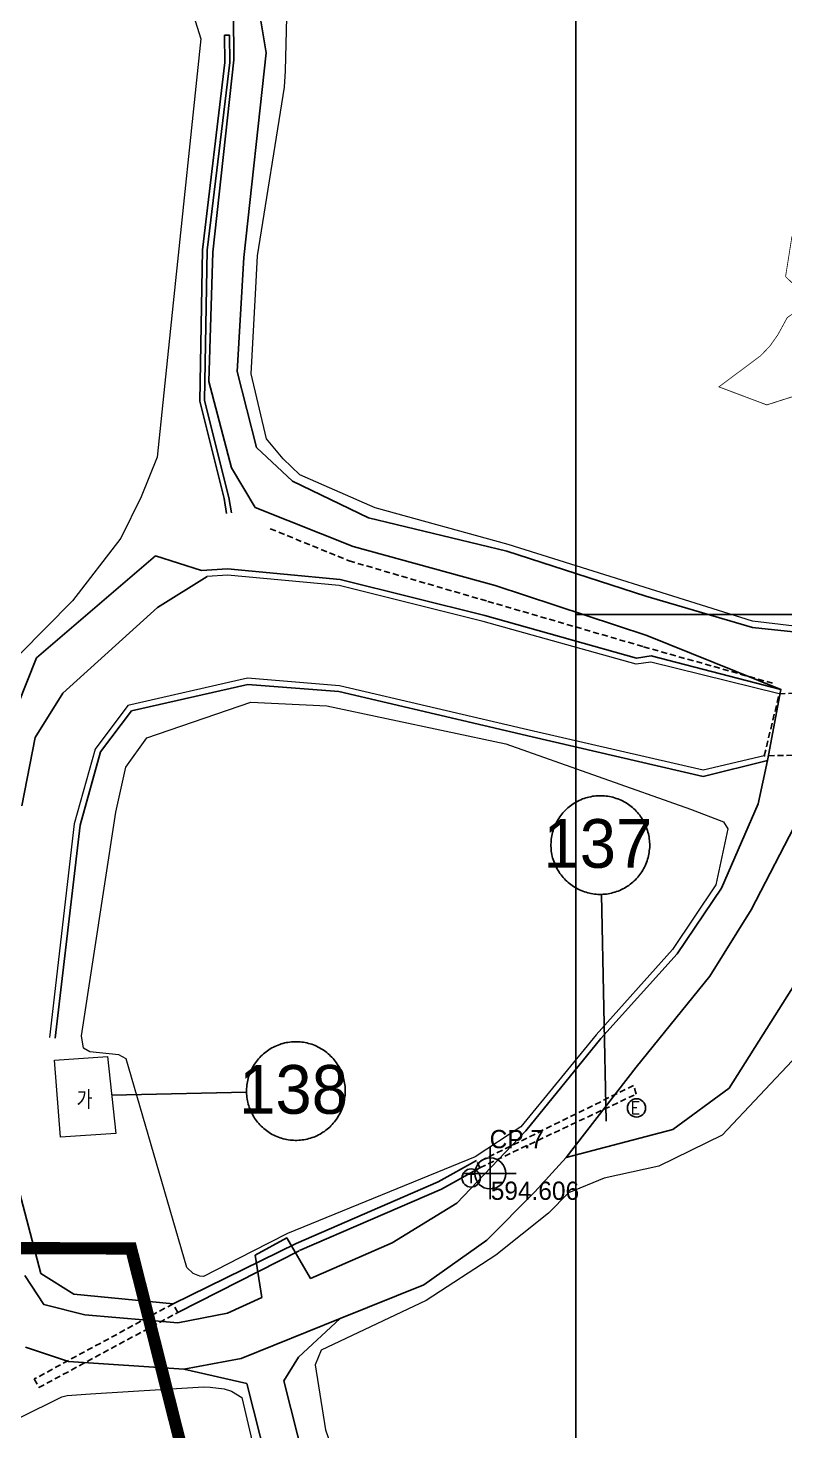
# Model space of a CAD drawing. Extents: x 296690 to 298491, y 586647 to 587790.
# Drawn here: x 297014.8 to 297076.9, y 586983 to 587098.1 of the extents above; entities that cross this region are included whole.
import ezdxf
from ezdxf.enums import TextEntityAlignment as Align

# ---------------------------------------------------------------- set-up
doc = ezdxf.new("R2010")
doc.units = 0
doc.header["$MEASUREMENT"] = 0
doc.set_wipeout_variables(frame=1)
doc.linetypes.add('DASHED', pattern=[0.75, 0.5, -0.25])
doc.linetypes.add('PHANTOM2', pattern=[1.25, 0.625, -0.125, 0.125, -0.125, 0.125, -0.125])
for name, color, linetype in [('_0넘버링', 7, 'Continuous'), ('_조사구역', 6, 'Continuous'), ('가드레일', 114, 'Continuous'), ('기준점', 1, 'Continuous'), ('도로_비포장', 27, 'Continuous'), ('도로_콘크리트', 7, 'Continuous'), ('석축_상단', 25, 'SUKCHUK'), ('수로(관)', 144, 'DASHED'), ('수로(박스)', 5, 'DASHED'), ('수로(유형)', 144, 'Continuous'), ('전력주', 2, 'Continuous'), ('지형_상단', 7, 'SUNGJEULTO'), ('지형_하단', 7, 'Continuous'), ('통신주', 2, 'Continuous'), ('현황 텍스트', 7, 'Continuous')]:
    doc.layers.add(name, color=color, linetype=linetype)
for name, color, linetype, lineweight in [('건물', 7, 'Continuous', 20), ('밭', 3, 'Continuous', 18), ('석축_하단', 30, 'Continuous', 18)]:
    doc.layers.add(name, color=color, linetype=linetype, lineweight=lineweight)
doc.styles.add('GHS', font='simplex.shx', dxfattribs={"bigfont": 'ngsw.shx'})
doc.styles.add('JKS_FONT', font='', dxfattribs={"height": 1.5})
doc.styles.add('sks-ghs', font='romans.shx', dxfattribs={"bigfont": 'ghs.shx'})
doc.styles.get('JKS_FONT').set_extended_font_data('Expo M')
doc.linetypes.add('SUKCHUK', pattern='A,1,["V",sks-ghs,S=0.5,R=0,X=0.5,Y=0],0.25,["V",sks-ghs,S=0.5,R=0,X=0.5,Y=0],0.25,["V",sks-ghs,S=0.5,R=0,X=0.5,Y=0],1', length=2.5)
doc.linetypes.add('SUNGJEULTO', pattern='A,0.25,["|",sks-ghs,S=0.3,R=0,X=0.5,Y=0.1],0.55,["|",sks-ghs,S=0.15,R=0,X=0.5,Y=0.05],0.25', length=1.05)

# ---------------------------------------------------------------- blocks, each defined once
blk = doc.blocks.new('통신주')
at = {"layer": '통신주', "flags": 128}
for points in [[(-0.37, 0.31), (0.35, 0.31)], [(0, 0.31), (0, -0.42)]]:
    blk.add_lwpolyline(points, dxfattribs=at)
at = {"layer": '통신주'}
blk.add_circle((0, 0), 0.75, dxfattribs=at)
blk = doc.blocks.new('전력주')
at = {"layer": '전력주'}
blk.add_circle((0, 0), 0.75, dxfattribs=at)
at = {"layer": '전력주', "style": 'GHS'}
blk.add_text('E', height=1, rotation=359.9995, dxfattribs=at).set_placement((-0.5, -0.48))
blk = doc.blocks.new('기준점')
at = {"layer": '기준점', "linetype": 'Continuous'}
for p, q in [((0, -2.12), (0, 2.12)), ((-2.12, 0), (2.12, 0))]:
    blk.add_line(p, q, dxfattribs=at)
blk.add_circle((0, 0), 1.27, dxfattribs=at)

msp = doc.modelspace()

# ---------------------------------------------------------------- linework, layer by layer
for points in [[(297059.73, 587049.97), (297059.73, 587324.97), (297509.73, 587324.97), (297509.73, 587049.97), (297059.73, 587049.97)], [(297059.73, 586774.97), (297059.73, 587049.97), (297509.73, 587049.97), (297509.73, 586774.97), (297059.73, 586774.97)]]:
    msp.add_lwpolyline(points)
at = {"layer": '_0넘버링', "linetype": 'Continuous'}
for p, q in [((297062.22, 587008.38), (297061.82, 587027)), ((297021.63, 587010.53), (297032.7, 587010.77))]:
    msp.add_line(p, q, dxfattribs=at)
for points in [[(297057.68, 587030.96), (297057.68, 587031.1), (297057.69, 587031.25), (297057.69, 587031.39), (297057.71, 587031.53), (297057.73, 587031.67), (297057.75, 587031.81), (297057.78, 587031.95), (297057.81, 587032.08), (297057.85, 587032.22), (297057.9, 587032.35), (297057.94, 587032.49), (297058, 587032.62), (297058.05, 587032.75), (297058.11, 587032.87), (297058.18, 587033), (297058.25, 587033.12), (297058.33, 587033.24), (297058.4, 587033.36), (297058.49, 587033.47), (297058.57, 587033.59), (297058.66, 587033.7), (297058.76, 587033.8), (297058.86, 587033.9), (297058.96, 587034), (297059.06, 587034.1), (297059.17, 587034.19), (297059.28, 587034.28), (297059.39, 587034.36), (297059.51, 587034.44), (297059.63, 587034.51), (297059.75, 587034.58), (297059.88, 587034.65), (297060, 587034.71), (297060.13, 587034.77), (297060.26, 587034.83), (297060.4, 587034.87), (297060.53, 587034.92), (297060.67, 587034.96), (297060.8, 587034.99), (297060.94, 587035.02), (297061.08, 587035.05), (297061.22, 587035.07), (297061.36, 587035.08), (297061.5, 587035.09), (297061.64, 587035.1), (297061.79, 587035.1), (297061.93, 587035.1), (297062.07, 587035.09), (297062.21, 587035.07), (297062.35, 587035.05), (297062.49, 587035.03), (297062.63, 587035), (297062.76, 587034.97), (297062.9, 587034.93), (297063.03, 587034.88), (297063.17, 587034.84), (297063.3, 587034.78), (297063.43, 587034.73), (297063.56, 587034.67), (297063.68, 587034.6), (297063.8, 587034.53), (297063.92, 587034.46), (297064.04, 587034.38), (297064.16, 587034.29), (297064.27, 587034.21), (297064.38, 587034.12), (297064.48, 587034.02), (297064.58, 587033.93), (297064.68, 587033.82), (297064.78, 587033.72), (297064.87, 587033.61), (297064.96, 587033.5), (297065.04, 587033.39), (297065.12, 587033.27), (297065.19, 587033.15), (297065.27, 587033.03), (297065.33, 587032.9), (297065.39, 587032.78), (297065.45, 587032.65), (297065.51, 587032.52), (297065.56, 587032.38), (297065.6, 587032.25), (297065.64, 587032.11), (297065.67, 587031.98), (297065.7, 587031.84), (297065.73, 587031.7), (297065.75, 587031.56), (297065.76, 587031.42), (297065.77, 587031.28), (297065.78, 587031.14), (297065.78, 587031), (297065.78, 587030.85), (297065.77, 587030.71), (297065.75, 587030.57), (297065.73, 587030.43), (297065.71, 587030.29), (297065.68, 587030.15), (297065.65, 587030.02), (297065.61, 587029.88), (297065.57, 587029.75), (297065.52, 587029.61), (297065.47, 587029.48), (297065.41, 587029.35), (297065.35, 587029.23), (297065.28, 587029.1), (297065.21, 587028.98), (297065.14, 587028.86), (297065.06, 587028.74), (297064.98, 587028.63), (297064.89, 587028.51), (297064.8, 587028.41), (297064.7, 587028.3), (297064.61, 587028.2), (297064.5, 587028.1), (297064.4, 587028), (297064.29, 587027.91), (297064.18, 587027.83), (297064.07, 587027.74), (297063.95, 587027.66), (297063.83, 587027.59), (297063.71, 587027.52), (297063.58, 587027.45), (297063.46, 587027.39), (297063.33, 587027.33), (297063.2, 587027.27), (297063.06, 587027.23), (297062.93, 587027.18), (297062.79, 587027.14), (297062.66, 587027.11), (297062.52, 587027.08), (297062.38, 587027.05), (297062.24, 587027.03), (297062.1, 587027.02), (297061.96, 587027.01), (297061.82, 587027), (297061.68, 587027), (297061.53, 587027), (297061.39, 587027.01), (297061.25, 587027.03), (297061.11, 587027.05), (297060.97, 587027.07), (297060.84, 587027.1), (297060.7, 587027.13), (297060.56, 587027.17), (297060.43, 587027.22), (297060.29, 587027.26), (297060.16, 587027.32), (297060.03, 587027.37), (297059.91, 587027.43), (297059.78, 587027.5), (297059.66, 587027.57), (297059.54, 587027.64), (297059.42, 587027.72), (297059.31, 587027.81), (297059.19, 587027.89), (297059.09, 587027.98), (297058.98, 587028.08), (297058.88, 587028.17), (297058.78, 587028.28), (297058.68, 587028.38), (297058.59, 587028.49), (297058.51, 587028.6), (297058.42, 587028.71), (297058.34, 587028.83), (297058.27, 587028.95), (297058.2, 587029.07), (297058.13, 587029.2), (297058.07, 587029.32), (297058.01, 587029.45), (297057.96, 587029.58), (297057.91, 587029.72), (297057.86, 587029.85), (297057.82, 587029.99), (297057.79, 587030.12), (297057.76, 587030.26), (297057.73, 587030.4), (297057.71, 587030.54), (297057.7, 587030.68), (297057.69, 587030.82), (297057.68, 587030.96)], [(297032.7, 587010.77), (297032.7, 587010.91), (297032.71, 587011.05), (297032.72, 587011.19), (297032.73, 587011.33), (297032.75, 587011.47), (297032.77, 587011.61), (297032.8, 587011.75), (297032.84, 587011.89), (297032.87, 587012.02), (297032.92, 587012.16), (297032.97, 587012.29), (297033.02, 587012.42), (297033.07, 587012.55), (297033.14, 587012.68), (297033.2, 587012.8), (297033.27, 587012.93), (297033.35, 587013.05), (297033.43, 587013.16), (297033.51, 587013.28), (297033.59, 587013.39), (297033.68, 587013.5), (297033.78, 587013.6), (297033.88, 587013.71), (297033.98, 587013.8), (297034.08, 587013.9), (297034.19, 587013.99), (297034.3, 587014.08), (297034.42, 587014.16), (297034.53, 587014.24), (297034.65, 587014.32), (297034.77, 587014.39), (297034.9, 587014.45), (297035.03, 587014.52), (297035.15, 587014.57), (297035.29, 587014.63), (297035.42, 587014.68), (297035.55, 587014.72), (297035.69, 587014.76), (297035.83, 587014.8), (297035.96, 587014.83), (297036.1, 587014.85), (297036.24, 587014.87), (297036.38, 587014.89), (297036.52, 587014.9), (297036.67, 587014.9), (297036.81, 587014.9), (297036.95, 587014.9), (297037.09, 587014.89), (297037.23, 587014.87), (297037.37, 587014.86), (297037.51, 587014.83), (297037.65, 587014.8), (297037.78, 587014.77), (297037.92, 587014.73), (297038.06, 587014.69), (297038.19, 587014.64), (297038.32, 587014.59), (297038.45, 587014.53), (297038.58, 587014.47), (297038.7, 587014.4), (297038.82, 587014.33), (297038.94, 587014.26), (297039.06, 587014.18), (297039.18, 587014.1), (297039.29, 587014.01), (297039.4, 587013.92), (297039.5, 587013.83), (297039.6, 587013.73), (297039.7, 587013.63), (297039.8, 587013.52), (297039.89, 587013.41), (297039.98, 587013.3), (297040.06, 587013.19), (297040.14, 587013.07), (297040.22, 587012.95), (297040.29, 587012.83), (297040.35, 587012.71), (297040.42, 587012.58), (297040.47, 587012.45), (297040.53, 587012.32), (297040.58, 587012.19), (297040.62, 587012.05), (297040.66, 587011.92), (297040.69, 587011.78), (297040.72, 587011.64), (297040.75, 587011.5), (297040.77, 587011.36), (297040.79, 587011.22), (297040.8, 587011.08), (297040.8, 587010.94), (297040.8, 587010.8), (297040.8, 587010.66), (297040.79, 587010.52), (297040.77, 587010.38), (297040.75, 587010.24), (297040.73, 587010.1), (297040.7, 587009.96), (297040.67, 587009.82), (297040.63, 587009.68), (297040.59, 587009.55), (297040.54, 587009.42), (297040.49, 587009.29), (297040.43, 587009.16), (297040.37, 587009.03), (297040.3, 587008.9), (297040.23, 587008.78), (297040.16, 587008.66), (297040.08, 587008.54), (297040, 587008.43), (297039.91, 587008.32), (297039.82, 587008.21), (297039.73, 587008.1), (297039.63, 587008), (297039.53, 587007.9), (297039.42, 587007.81), (297039.31, 587007.72), (297039.2, 587007.63), (297039.09, 587007.54), (297038.97, 587007.47), (297038.85, 587007.39), (297038.73, 587007.32), (297038.61, 587007.25), (297038.48, 587007.19), (297038.35, 587007.13), (297038.22, 587007.08), (297038.09, 587007.03), (297037.95, 587006.98), (297037.82, 587006.95), (297037.68, 587006.91), (297037.54, 587006.88), (297037.4, 587006.86), (297037.26, 587006.84), (297037.12, 587006.82), (297036.98, 587006.81), (297036.84, 587006.8), (297036.7, 587006.8), (297036.56, 587006.81), (297036.42, 587006.82), (297036.27, 587006.83), (297036.13, 587006.85), (297036, 587006.87), (297035.86, 587006.9), (297035.72, 587006.94), (297035.58, 587006.98), (297035.45, 587007.02), (297035.32, 587007.07), (297035.18, 587007.12), (297035.06, 587007.18), (297034.93, 587007.24), (297034.8, 587007.3), (297034.68, 587007.37), (297034.56, 587007.45), (297034.44, 587007.53), (297034.33, 587007.61), (297034.22, 587007.7), (297034.11, 587007.79), (297034, 587007.88), (297033.9, 587007.98), (297033.8, 587008.08), (297033.71, 587008.18), (297033.61, 587008.29), (297033.53, 587008.4), (297033.44, 587008.52), (297033.36, 587008.63), (297033.29, 587008.75), (297033.22, 587008.88), (297033.15, 587009), (297033.09, 587009.13), (297033.03, 587009.26), (297032.98, 587009.39), (297032.93, 587009.52), (297032.88, 587009.65), (297032.84, 587009.79), (297032.81, 587009.93), (297032.78, 587010.06), (297032.75, 587010.2), (297032.73, 587010.34), (297032.72, 587010.48), (297032.71, 587010.63), (297032.7, 587010.77)]]:
    msp.add_lwpolyline(points, dxfattribs=at)
at = {"layer": '_조사구역', "color": 1, "linetype": 'PHANTOM2', "ltscale": 10, "const_width": 1, "flags": 128}
msp.add_lwpolyline([(296888.84, 587577.29), (296916.15, 587564.87), (296917.16, 587546.98), (296944.06, 587499.88), (296962.64, 587506.35), (296964.44, 587470.58), (296997.02, 587434.8), (296987.35, 587416.46), (297013.51, 587382.87), (297017.84, 587370.08), (297028.94, 587352.6), (297029.92, 587342.81), (297037.31, 587334.59), (297040.56, 587314.96), (297070.47, 587308.46), (297100.62, 587240.51), (296816.88, 587204.01), (296810.03, 587153.67), (296842.85, 587123.71), (296813.17, 587102.47), (296801.87, 587080.63), (296792.42, 587066.55), (296780.99, 587053.96), (296729.3, 587013.64), (296789.94, 586992.35), (296824.61, 587004.26), (296850.23, 586942.24), (296893.72, 586957.02), (296943.19, 587021.67), (296972.09, 586999.95), (296987, 586998.05), (297023.23, 586997.93), (297046.89, 586904.34), (297072.38, 586919.28), (297092.13, 586914.81), (297140.05, 586929.39), (297161.26, 587039.31), (297169.67, 587043.4), (297143.69, 587095.58), (297202.29, 587171.68), (297208.17, 587171.56), (297223.3, 587185.23), (297231.66, 587208.89), (297261.64, 587209.69), (297274.46, 587204.56), (297288.68, 587207.29), (297312.55, 587205.4), (297330.39, 587243.47), (297352.25, 587274.95), (297366.21, 587284.27), (297417.02, 587287.72), (297445.1, 587268.3), (297503.61, 587227.81), (297523.96, 587277.06), (297579.61, 587285.31), (297639.29, 587334.83), (297716.69, 587369.95), (297740.28, 587286.16), (297825.46, 587201.84), (297873.06, 587112.59), (297985.44, 587163.71), (298083.12, 587194.83), (298077.66, 587264.11), (298068.85, 587288.67), (298075.49, 587302.92), (298064.34, 587344.33), (298031.59, 587377.11), (298044.64, 587441.82), (298042.94, 587499.78), (298028.92, 587538.45), (298039.34, 587564.95), (298043.46, 587576.46), (298029.63, 587619.83), (298018.44, 587640.96), (298021.43, 587663.04), (298018.74, 587675.87), (298016.58, 587686.14), (298003.66, 587699.07), (297992.44, 587709.1), (297988.83, 587725.13), (297944.08, 587728.99), (297800.52, 587643.82), (297772.38, 587662.14), (297757.38, 587592.19), (297693.21, 587575.36), (297656.54, 587574.02), (297572.22, 587570.95), (297613.4, 587635.68), (297629.04, 587661.26), (297639.97, 587676.97), (297661.05, 587707.24), (297598.57, 587775.35), (297577.8, 587771.53), (297529.25, 587759.19), (297490.27, 587737.05), (297479.32, 587721.33), (297454.97, 587717.47), (297250.91, 587692.79), (297212.29, 587661.66), (297187.56, 587688.51), (297176.05, 587696.22), (297149.46, 587697.29), (297117.93, 587719.01), (297086.05, 587732.64), (297066.45, 587740.82), (297055.85, 587761.22), (297045.64, 587752.78), (296998.56, 587747.18), (296975.92, 587745.76), (296966.62, 587742.51), (296946.71, 587733.47), (296916.68, 587715.59), (296875.89, 587729.39), (296872.69, 587730.05), (296872.4, 587730.11), (296864.88, 587731.65), (296743.31, 587733.69), (296691.62, 587698.85), (296718.09, 587653.84), (296730.15, 587649.14), (296737.49, 587637.8), (296758.71, 587639.51), (296767.47, 587630.15), (296786.92, 587626.97), (296789.39, 587586.73), (296810.55, 587586.52), (296815.91, 587576.91), (296842.39, 587563.91), (296888.84, 587577.29)], dxfattribs=at)
at = {"layer": '가드레일', "linetype": 'DASHED'}
for p, q in [((297034.65, 587057.02), (297041.11, 587054.38)), ((297041.11, 587054.38), (297052.5, 587051.05)), ((297052.5, 587051.05), (297065.28, 587047.33)), ((297065.28, 587047.33), (297075.97, 587044.3))]:
    msp.add_line(p, q, dxfattribs=at)
at = {"layer": '건물'}
msp.add_lwpolyline([(297021.97, 587007.36), (297017.43, 587007.06), (297016.94, 587013.39), (297021.3, 587013.7), (297021.97, 587007.36)], dxfattribs=at)
at = {"layer": '도로_비포장'}
for p, q in [((297040.37, 586992.18), (297036.96, 586989.02)), ((297036.96, 586989.02), (297035.77, 586987.06)), ((297032.73, 586986.84), (297027.56, 586988.02)), ((297037.55, 586967.87), (297032.73, 586986.84)), ((297035.77, 586987.06), (297040.44, 586968.67))]:
    msp.add_line(p, q, dxfattribs=at)
at = {"layer": '도로_콘크리트'}
for points in [[(297014.51, 586995.7), (297016.06, 586993.34), (297019.44, 586992.48), (297027.05, 586991.83), (297031.14, 586992.62), (297033.95, 586993.91), (297033.4, 586997.37), (297036, 586998.8), (297037.96, 586995.47), (297044.65, 586998.39), (297049.96, 587001.66), (297055.62, 587007.59), (297061.76, 587015.16), (297068.04, 587022.12), (297071.66, 587027.5), (297074.67, 587034.42), (297075.46, 587038), (297076.55, 587043.83), (297065.56, 587048.24), (297053.1, 587052.36), (297041.44, 587055.56), (297033.42, 587058.77), (297031.48, 587062.01), (297029.61, 587069.1), (297029.94, 587079.72), (297031.67, 587095.5), (297031.64, 587099.31)], [(297136.09, 587062.54), (297132.33, 587059.74), (297129.56, 587058.07), (297126.09, 587055.88), (297124.69, 587055.13), (297121.27, 587053.54), (297119.85, 587052.98), (297117.87, 587052.38), (297115.78, 587052.05), (297112.53, 587051.96), (297105.3, 587052.33), (297095.74, 587052.48), (297087.91, 587051.39), (297077.58, 587048.55), (297074.22, 587048.9), (297065.47, 587051.49), (297054.07, 587055.16), (297042.72, 587057.92), (297036.47, 587060.93), (297033.53, 587063.67), (297031.94, 587069.92), (297032.48, 587079.27), (297034.31, 587096.08), (297033.71, 587099.7)], [(297027.56, 586988.02), (297032.26, 586988.91), (297040.37, 586992.18), (297047.24, 586994.96), (297052.41, 586998.62), (297056.37, 587002.58), (297058.94, 587005.39), (297064.67, 587012.82), (297070.71, 587020.28), (297074.12, 587025.73), (297078.02, 587033.28), (297080.17, 587038.2), (297081.62, 587043.91)], [(297027.56, 586988.02), (297018.1, 586988.65), (297014.56, 586989.82)]]:
    msp.add_lwpolyline(points, dxfattribs=at)
at = {"layer": '밭'}
for points in [[(297027.26, 587102.64), (297028.96, 587097.23), (297026.68, 587075.56), (297025.38, 587062.88), (297024.06, 587059.62), (297022.4, 587056.23), (297018.43, 587051.09), (297014.08, 587046.68)], [(297135.6, 587062.89), (297128.98, 587058.47), (297119.55, 587053.45), (297115.14, 587052.57), (297095.66, 587053.02), (297087.68, 587051.87), (297079.71, 587049.46), (297077.66, 587049.03), (297074.22, 587049.42), (297054.18, 587055.71), (297043.26, 587058.73), (297037.08, 587061.44), (297035.7, 587062.76), (297034.34, 587064.39), (297033.07, 587069.72), (297033.44, 587076.27), (297033.61, 587079.42), (297035.81, 587093.25), (297035.91, 587094.6), (297036.06, 587101.23)], [(297033.15, 586997.68), (297029.17, 586995.63), (297028.87, 586995.66), (297028.31, 586995.87), (297027.81, 586996.38), (297022.83, 587013.5), (297022.21, 587013.83), (297019.84, 587014.08), (297019.33, 587014.37), (297019.17, 587015.39), (297021.98, 587033.74), (297022.79, 587037.44), (297024.51, 587039.84), (297033.06, 587042.77), (297039.29, 587042.47), (297053.99, 587039.35), (297069.13, 587034), (297071.85, 587032.96), (297072.2, 587032.37), (297071.21, 587027.78), (297067.66, 587022.48), (297061.38, 587015.47), (297055.21, 587007.93), (297051.46, 587005.46), (297036.06, 586999.17), (297033.15, 586997.68)], [(297077.91, 587013.8), (297071.74, 587007.22), (297066.52, 587004.7), (297062.05, 587003.69), (297059.11, 587002.51), (297057.48, 587000.84), (297053.15, 586997.37), (297047.45, 586993.66), (297038.83, 586989.57), (297038.33, 586988.39), (297039.18, 586983.04), (297049.07, 586954.58)], [(296986.48, 586970.35), (297017.55, 586985.75), (297017.98, 586985.86), (297019.91, 586986), (297029.16, 586986.56), (297029.72, 586986.55), (297030.87, 586986.41), (297031.48, 586986.23), (297032.31, 586985.7), (297037.08, 586965.41), (297042.67, 586948.49), (297046.42, 586936.94), (297046.02, 586934.3), (297045.66, 586933.78), (297044.12, 586933), (297041.43, 586932.46), (297031.34, 586931.64), (297014.53, 586927.69)]]:
    msp.add_lwpolyline(points, dxfattribs=at)
at = {"layer": '석축_상단'}
for p, q in [((297031.15, 587053.71), (297029.01, 587053.58)), ((297029.01, 587053.58), (297029.43, 587053.6)), ((297040.39, 587052.84), (297031.15, 587053.71)), ((297052.25, 587049.88), (297040.39, 587052.84)), ((297064.69, 587046.4), (297052.25, 587049.88)), ((297065.91, 587046.58), (297064.69, 587046.4)), ((297076.55, 587043.83), (297065.91, 587046.58)), ((297023.25, 587042.06), (297032.81, 587044.24)), ((297032.81, 587044.24), (297040.27, 587043.64)), ((297040.27, 587043.64), (297056.15, 587039.92)), ((297020.73, 587038.71), (297023.25, 587042.06)), ((297056.15, 587039.92), (297070.17, 587036.68)), ((297019.06, 587032.69), (297020.73, 587038.71)), ((297070.17, 587036.68), (297075.46, 587038)), ((297017.01, 587015.19), (297019.06, 587032.69))]:
    msp.add_line(p, q, dxfattribs=at)
at = {"layer": '석축_하단'}
for p, q in [((297031.14, 587053.2), (297029.46, 587053.1)), ((297040.3, 587052.35), (297031.14, 587053.2)), ((297052.12, 587049.4), (297040.3, 587052.35)), ((297064.66, 587045.89), (297052.12, 587049.4)), ((297065.88, 587046.07), (297064.66, 587045.89)), ((297076.41, 587043.45), (297065.88, 587046.07)), ((297032.78, 587044.74), (297022.96, 587042.5)), ((297040.34, 587044.13), (297032.78, 587044.74)), ((297056.26, 587040.41), (297040.34, 587044.13)), ((297022.96, 587042.5), (297020.27, 587038.93)), ((297070.16, 587037.19), (297056.26, 587040.41)), ((297020.27, 587038.93), (297018.57, 587032.78)), ((297075.18, 587038.38), (297070.16, 587037.19)), ((297018.57, 587032.78), (297016.52, 587015.24))]:
    msp.add_line(p, q, dxfattribs=at)
at = {"layer": '수로(관)'}
msp.add_lwpolyline([(297026.67, 586993.38), (297015.28, 586987.22), (297015.66, 586986.51), (297027.05, 586992.67), (297026.67, 586993.38)], dxfattribs=at)
at = {"layer": '수로(박스)'}
for points in [[(297080.51, 587038.46), (297075.18, 587038.38), (297076.41, 587043.45), (297081.71, 587043.72), (297080.51, 587038.46)], [(297064.67, 587010.6), (297064.45, 587011.31), (297051.65, 587004.99), (297051.85, 587004.56), (297064.67, 587010.6)]]:
    msp.add_lwpolyline(points, dxfattribs=at)
at = {"layer": '수로(유형)'}
for p, q in [((297026.67, 586993.38), (297036.76, 586998.35)), ((297037.02, 586997.75), (297027.05, 586992.67))]:
    msp.add_line(p, q, dxfattribs=at)
for points in [[(297031.46, 587058.33), (297031.25, 587059.57), (297029.26, 587067.54), (297029.48, 587079.89), (297031.33, 587095.28), (297031.3, 587097.54), (297030.9, 587097.53), (297030.93, 587095.3), (297029.08, 587079.92), (297028.86, 587067.49), (297030.86, 587059.49), (297031.07, 587058.27)], [(297051.56, 587005.15), (297048.42, 587003.4), (297036.76, 586998.35)], [(297051.85, 587004.56), (297048.7, 587002.81), (297037.04, 586997.76)]]:
    msp.add_lwpolyline(points, dxfattribs=at)
at = {"layer": '지형_상단'}
for p, q in [((297025.24, 587054.78), (297015.47, 587046.41)), ((297029.01, 587053.58), (297025.24, 587054.78)), ((297015.47, 587046.41), (297012.38, 587038.7)), ((297072.29, 587011.09), (297080.34, 587023.84)), ((297010.13, 587017.46), (297015.83, 586995.89)), ((297067.69, 587007.7), (297072.29, 587011.09)), ((297058.94, 587005.39), (297067.69, 587007.7)), ((297015.83, 586995.89), (297018.54, 586994.18)), ((297018.54, 586994.18), (297026.67, 586993.38))]:
    msp.add_line(p, q, dxfattribs=at)
at = {"layer": '지형_하단'}
for p, q in [((297029.46, 587053.1), (297025.4, 587050.55)), ((297025.4, 587050.55), (297017.62, 587043.53)), ((297017.62, 587043.53), (297015.36, 587039.89)), ((297015.36, 587039.89), (297014.27, 587034.26))]:
    msp.add_line(p, q, dxfattribs=at)

# ---------------------------------------------------------------- block references
at = {"layer": '기준점'}
msp.add_blockref('기준점', (297052.7, 587004.09), dxfattribs=at)
at = {"layer": '전력주'}
msp.add_blockref('전력주', (297064.7, 587009.47), dxfattribs=at)
at = {"layer": '통신주'}
msp.add_blockref('통신주', (297051.13, 587003.72), dxfattribs=at)

# ---------------------------------------------------------------- texts
at = {"layer": '_0넘버링', "style": 'JKS_FONT'}
for s, p in [('137', (297061.53, 587031.18)), ('138', (297036.56, 587010.99))]:
    msp.add_text(s, height=4, dxfattribs=at).set_placement(p, align=Align.MIDDLE_CENTER)
at = {"layer": '기준점', "char_height": 1.5, "attachment_point": 7, "style": 'JKS_FONT'}
for s, insert in [('CP.7', (297052.65, 587006.14)), ('594.606', (297052.74, 587001.9))]:
    msp.add_mtext(s, dxfattribs=dict(at, insert=insert))
at = {"layer": '현황 텍스트', "insert": (297018.75, 587009.38), "char_height": 1.5, "attachment_point": 7, "style": 'GHS'}
msp.add_mtext('가', dxfattribs=at)

# ---------------------------------------------------------------- next in the draw order: wipeouts: each hides what was drawn before it
msp.add_wipeout([(297132.61, 587116.69), (297073.7, 587116.69), (297073.7, 587098.69), (297077.2, 587098.69), (297077.2, 587062.69), (297106.66, 587062.69), (297106.66, 587098.69), (297132.61, 587098.69)]).translate(0, 0, 1278)

# ---------------------------------------------------------------- next in the draw order: linework, layer by layer
at = {"layer": '_조사구역', "color": 1, "linetype": 'PHANTOM2', "const_width": 0.0655, "elevation": 1278, "flags": 128}
msp.add_lwpolyline([(297082.69, 587105.32), (297084.46, 587104.47), (297084.5, 587103.29), (297086.19, 587100.17), (297087.42, 587100.57), (297087.48, 587098.23), (297089.56, 587095.84), (297088.91, 587094.65), (297090.57, 587092.42), (297090.84, 587091.58), (297091.54, 587090.42), (297091.59, 587089.77), (297092.06, 587089.23), (297092.25, 587087.94), (297094.19, 587087.47), (297096.07, 587082.98), (297077.45, 587080.99), (297076.93, 587077.71), (297079.04, 587075.7), (297077.07, 587074.35), (297076.3, 587072.94), (297075.66, 587072.03), (297074.89, 587071.22), (297071.46, 587068.66), (297075.39, 587067.18), (297077.68, 587067.91), (297079.27, 587063.81), (297082.13, 587064.72), (297085.46, 587068.88), (297087.32, 587067.42), (297088.3, 587067.27), (297090.67, 587067.22), (297092.08, 587061.06), (297093.77, 587062), (297095.06, 587061.68), (297098.22, 587062.57), (297099.76, 587069.73), (297100.31, 587069.99), (297098.69, 587073.44), (297102.63, 587078.33), (297103.01, 587078.32), (297104.02, 587079.19), (297104.6, 587080.73), (297106.57, 587080.74), (297107.4, 587080.38), (297108.33, 587080.54), (297109.89, 587080.39), (297111.11, 587082.85), (297112.59, 587084.88), (297113.51, 587085.47), (297116.84, 587085.63), (297118.65, 587084.32), (297122.42, 587081.58), (297123.82, 587084.78), (297127.48, 587085.24), (297131.45, 587088.4), (297136.57, 587090.59), (297137.99, 587085.07), (297143.45, 587079.43), (297146.44, 587073.53), (297153.86, 587076.71), (297160.3, 587078.61), (297160.04, 587083.15), (297159.5, 587084.77), (297159.95, 587085.7), (297159.28, 587088.42), (297157.18, 587090.61), (297158.13, 587094.83), (297158.1, 587098.62), (297157.23, 587101.17), (297157.95, 587102.89), (297158.24, 587103.64), (297157.39, 587106.5), (297156.69, 587107.9), (297156.92, 587109.34), (297156.76, 587110.18), (297156.63, 587110.86), (297155.81, 587111.72), (297155.09, 587112.39), (297154.87, 587113.45), (297151.95, 587113.76), (297142.44, 587108.39), (297140.62, 587109.63), (297139.54, 587105.07), (297135.32, 587104.06), (297132.92, 587104.03), (297127.39, 587103.94), (297130.18, 587108.12), (297131.24, 587109.77), (297131.98, 587110.79), (297133.4, 587112.74), (297129.41, 587117.28), (297128.04, 587117.06), (297124.85, 587116.32), (297122.27, 587114.93), (297121.53, 587113.91), (297119.93, 587113.69), (297106.54, 587112.37), (297103.97, 587110.38), (297102.39, 587112.17), (297101.65, 587112.7), (297099.91, 587112.8), (297097.88, 587114.27), (297095.81, 587115.2), (297094.54, 587115.77), (297093.87, 587117.12), (297093.19, 587116.58), (297090.1, 587116.28), (297088.62, 587116.22), (297088.01, 587116.02), (297086.69, 587115.45), (297084.7, 587114.33), (297082.05, 587115.29), (297081.84, 587115.33), (297081.82, 587115.34), (297081.33, 587115.45), (297073.38, 587115.75), (297069.95, 587113.55), (297071.62, 587110.57), (297072.4, 587110.24), (297072.87, 587109.49), (297074.26, 587109.57), (297074.82, 587108.95), (297076.09, 587108.71), (297076.19, 587106.07), (297077.58, 587106.03), (297077.91, 587105.39), (297079.63, 587104.51)], close=True, dxfattribs=at)

doc.saveas('drawing.dxf')
